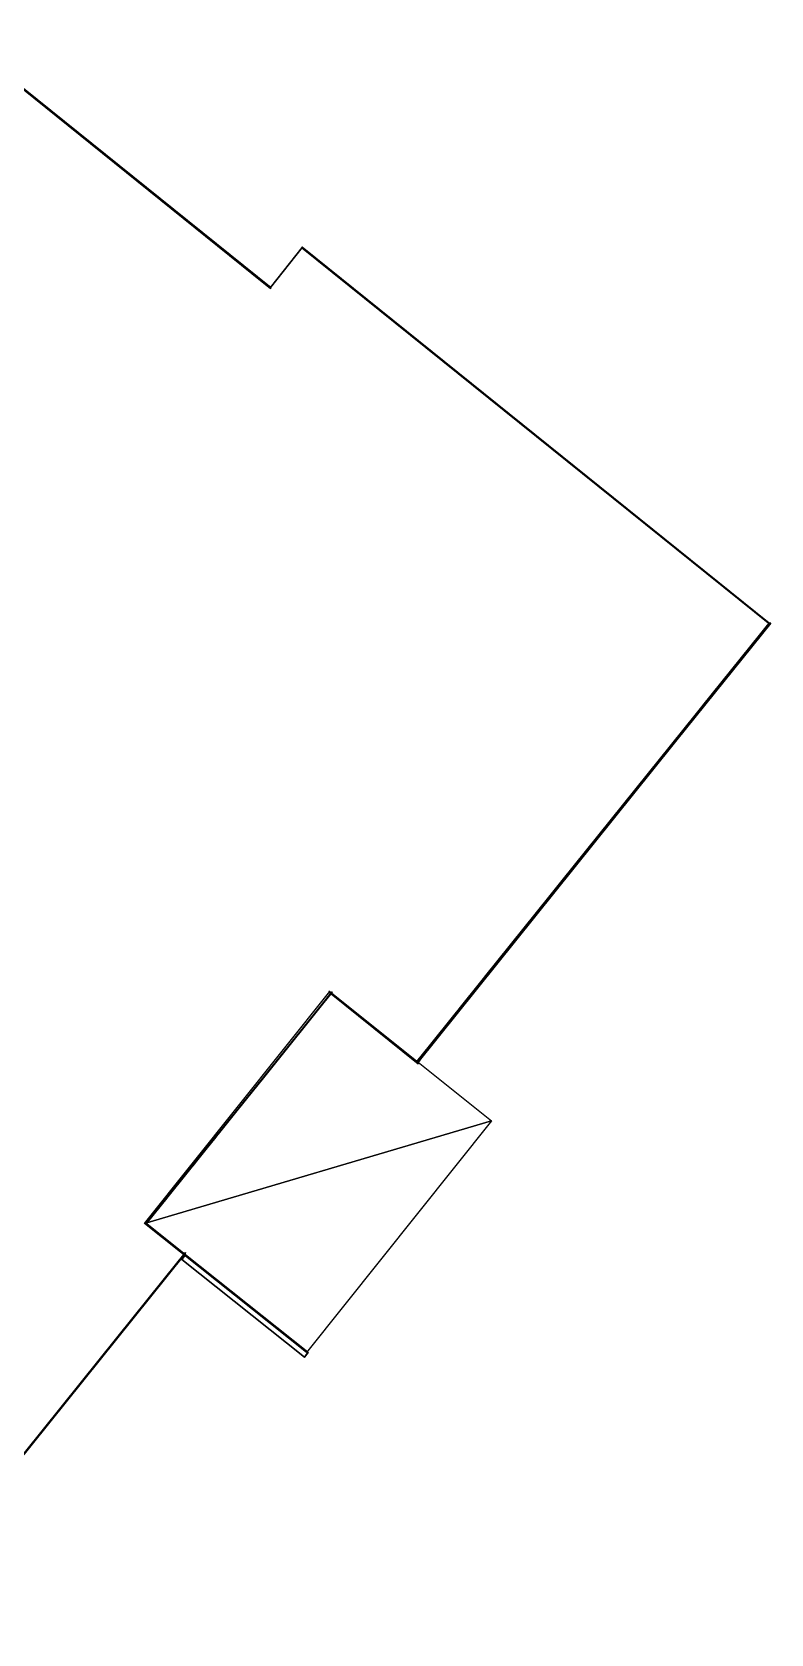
# Model space of a CAD drawing. Extents: x -96 to -36.1, y -16.1 to 43.4.
# Drawn here: x -60.1 to -36.1, y -13.6 to 38.5 of the extents above; entities that cross this region are included whole.
import ezdxf

# ---------------------------------------------------------------- set-up
doc = ezdxf.new("R2010")
doc.units = 0
doc.layers.get('0').update_dxf_attribs({"color": 254, "linetype": 'CONTINUOUS'})

msp = doc.modelspace()

# ---------------------------------------------------------------- meshes
at = {"color": 151}
mesh = msp.add_polyface(dxfattribs=at)
corners = [(-56.589, 33.595, 3.071), (-58.598, 35.206, 1.417), (-56.594, 33.589, 0.049), (-58.596, 35.209, 2.779), (-60.61, 36.83, 2.786), (-52.32, 30.15, -0.006), (-52.535, 30.323, 0.044), (-62.646, 38.46, 0.011), (-52.301, 30.162, 8.954), (-54.673, 32.043, 0.042), (-52.532, 30.327, 2.236), (-52.473, 30.288, 5.058), (-53.41, 31.034, 2.239), (-54.669, 32.049, 3.064), (-52.471, 30.292, 6.709), (-53.66, 31.249, 6.714), (-54.601, 32.006, 6.717), (-56.607, 33.621, 6.724), (-60.611, 36.827, 1.425), (-62.641, 38.483, 8.965), (-56.609, 33.618, 5.263), (-53.663, 31.246, 5.062), (-54.603, 32.003, 5.256), (-53.413, 31.03, 0.047)]
mesh.append_faces([[corners[k] for k in face] for face in [(0, 1, 2), (1, 0, 3), (3, 0, 4), (5, 6, 7), (6, 5, 8), (7, 6, 9), (6, 8, 10), (10, 8, 11), (10, 11, 12), (12, 11, 13), (13, 11, 0), (11, 8, 14), (14, 8, 15), (15, 8, 16), (16, 8, 17), (7, 18, 19), (18, 7, 2), (2, 7, 9), (18, 2, 1), (19, 18, 4), (19, 4, 0), (19, 0, 20), (20, 0, 21), (21, 0, 11), (20, 21, 22), (19, 20, 17), (19, 17, 8), (15, 22, 21), (22, 15, 16), (9, 23, 13), (23, 9, 6), (13, 23, 12)]], dxfattribs={"color": 151})
mesh = msp.add_polyface(dxfattribs=at)
corners = [(-52.318, 30.173, 8.959), (-52.333, 30.156, -0.022), (-51.296, 31.473, -0.003), (-51.292, 31.476, 8.958)]
mesh.append_faces([[corners[k] for k in face] for face in [(0, 1, 2), (0, 2, 3)]], dxfattribs={"color": 151})
mesh = msp.add_polyface(dxfattribs=at)
corners = [(-36.084, 19.228, 0.07), (-50.137, 30.538, 0.058), (-51.312, 31.483, 0.037), (-50.136, 30.539, 2.1), (-36.184, 19.318, 6.782), (-36.113, 19.264, 9.001), (-50.901, 31.155, 2.1), (-36.183, 19.319, 7.516), (-36.192, 19.326, 7.601), (-37.11, 20.064, 7.516), (-36.192, 19.326, 8.329), (-37.105, 20.061, 8.329), (-51.297, 31.484, 8.949), (-50.902, 31.153, 0.058), (-37.11, 20.063, 6.782), (-37.105, 20.061, 7.601)]
mesh.append_faces([[corners[k] for k in face] for face in [(0, 1, 2), (1, 0, 3), (3, 0, 4), (4, 0, 5), (3, 4, 6), (4, 5, 7), (7, 5, 8), (7, 8, 9), (8, 5, 10), (10, 5, 11), (11, 5, 12), (2, 13, 12), (13, 2, 1), (12, 13, 6), (12, 6, 14), (14, 6, 4), (12, 14, 9), (12, 9, 15), (15, 9, 8), (12, 15, 11)]], dxfattribs={"color": 151})
mesh = msp.add_polyface(dxfattribs=at)
corners = [(-47.524, 4.985, -0.1), (-47.467, 5.117, 6.779), (-47.585, 4.99, 8.979), (-47.171, 5.467, 4.748), (-36.052, 19.261, -0.032), (-46.171, 6.712, 4.748), (-46.178, 6.717, 6.355), (-46.075, 6.85, 6.788), (-45.998, 6.945, 6.77), (-46.078, 6.852, 7.481), (-46.054, 6.883, 7.585), (-46.057, 6.886, 8.34), (-45.403, 7.685, 6.77), (-45.351, 7.75, 6.753), (-45.406, 7.688, 7.52), (-45.407, 7.688, 7.594), (-45.41, 7.691, 8.327), (-45.358, 7.749, 7.612), (-44.758, 8.487, 6.753), (-44.709, 8.548, 6.779), (-44.762, 8.49, 7.525), (-44.111, 9.293, 6.779), (-44.073, 9.34, 6.775), (-44.115, 9.295, 7.503), (-44.112, 9.299, 7.59), (-44.115, 9.301, 8.331), (-43.459, 10.105, 6.775), (-43.385, 10.197, 6.81), (-43.462, 10.107, 7.516), (-43.43, 10.148, 7.572), (-42.85, 10.863, 6.81), (-42.781, 10.948, 6.783), (-42.853, 10.865, 7.485), (-42.831, 10.892, 7.573), (-42.835, 10.895, 8.348), (-42.186, 11.688, 6.783), (-42.132, 11.756, 6.801), (-42.189, 11.691, 7.511), (-42.186, 11.696, 7.616), (-42.189, 11.698, 8.319), (-41.553, 12.477, 6.802), (-41.483, 12.564, 6.789), (-41.556, 12.479, 7.511), (-41.544, 12.494, 7.616), (-41.548, 12.497, 8.325), (-40.903, 13.285, 6.789), (-40.795, 13.42, 6.87), (-40.906, 13.287, 7.493), (-40.903, 13.292, 7.604), (-40.906, 13.295, 8.326), (-40.841, 13.369, 7.591), (-40.304, 14.031, 6.87), (-40.2, 14.16, 6.79), (-40.307, 14.033, 7.425), (-40.261, 14.091, 7.592), (-40.264, 14.093, 8.301), (-39.604, 14.901, 6.79), (-39.523, 15.002, 6.784), (-39.608, 14.903, 7.505), (-39.608, 14.904, 7.598), (-39.611, 14.906, 8.307), (-39.531, 15, 7.598), (-38.967, 15.694, 6.784), (-38.909, 15.767, 6.79), (-38.97, 15.697, 7.493), (-38.966, 15.702, 7.598), (-38.97, 15.704, 8.301), (-38.325, 16.493, 6.79), (-38.263, 16.57, 6.784), (-38.328, 16.495, 7.5), (-37.68, 17.296, 6.784), (-37.58, 17.421, 6.877), (-37.683, 17.298, 7.5), (-37.683, 17.299, 7.598), (-37.686, 17.301, 8.32), (-37.602, 17.4, 7.598), (-37.089, 18.032, 6.877), (-37.091, 18.034, 7.42), (-36.969, 18.181, 6.784), (-37.038, 18.102, 7.599), (-37.041, 18.104, 8.302), (-36.207, 19.128, 6.784), (-36.21, 19.131, 7.494), (-36.203, 19.141, 7.605), (-36.206, 19.143, 8.321), (-47.466, 5.132, 8.335), (-36.113, 19.266, 9.047), (-47.47, 5.119, 7.516), (-47.463, 5.13, 7.612), (-46.644, 6.155, 8.34), (-46.701, 6.084, 8.335), (-46.695, 6.084, 7.516), (-46.641, 6.153, 7.585), (-45.997, 6.96, 8.327), (-46.002, 6.947, 7.52), (-45.994, 6.958, 7.594), (-45.361, 7.752, 8.327), (-44.774, 8.482, 8.327), (-44.716, 8.554, 8.331), (-44.713, 8.551, 7.503), (-44.713, 8.551, 7.59), (-44.064, 9.366, 8.335), (-44.076, 9.343, 7.516), (-44.06, 9.363, 7.603), (-43.433, 10.151, 8.348), (-43.477, 10.096, 8.335), (-42.777, 10.967, 8.319), (-42.785, 10.95, 7.511), (-42.774, 10.965, 7.616), (-42.139, 11.761, 8.325), (-42.135, 11.758, 7.511), (-42.136, 11.758, 7.616), (-41.486, 12.574, 8.325), (-41.486, 12.566, 7.493), (-41.483, 12.571, 7.604), (-40.844, 13.372, 8.301), (-40.202, 14.17, 8.307), (-40.203, 14.163, 7.505), (-40.199, 14.168, 7.598), (-39.534, 15.002, 8.301), (-38.908, 15.781, 8.32), (-38.912, 15.769, 7.499), (-38.905, 15.779, 7.598), (-38.336, 16.493, 8.32), (-38.262, 16.585, 8.32), (-38.266, 16.572, 7.5), (-38.259, 16.582, 7.598), (-37.605, 17.402, 8.302), (-36.971, 18.191, 8.32), (-36.972, 18.183, 7.494), (-36.968, 18.188, 7.605), (-37.582, 17.423, 7.42), (-38.333, 16.491, 7.598), (-39.526, 15.004, 7.493), (-40.798, 13.422, 7.425), (-43.388, 10.199, 7.485), (-45.354, 7.753, 7.525), (-44.77, 8.48, 7.612), (-43.473, 10.094, 7.603), (-46.588, 6.217, 7.481), (-46.585, 6.214, 6.788), (-47.178, 5.473, 6.355), (-46.692, 6.082, 6.779), (-46.698, 6.081, 7.612)]
mesh.append_faces([[corners[k] for k in face] for face in [(0, 1, 2), (1, 0, 3), (3, 0, 4), (3, 4, 5), (5, 4, 6), (6, 4, 7), (7, 4, 8), (7, 8, 9), (9, 8, 10), (10, 8, 11), (8, 4, 12), (12, 4, 13), (12, 13, 14), (14, 13, 15), (15, 13, 16), (16, 13, 17), (13, 4, 18), (18, 4, 19), (18, 19, 20), (19, 4, 21), (21, 4, 22), (21, 22, 23), (23, 22, 24), (24, 22, 25), (22, 4, 26), (26, 4, 27), (26, 27, 28), (28, 27, 29), (27, 4, 30), (30, 4, 31), (30, 31, 32), (32, 31, 33), (33, 31, 34), (31, 4, 35), (35, 4, 36), (35, 36, 37), (37, 36, 38), (38, 36, 39), (36, 4, 40), (40, 4, 41), (40, 41, 42), (42, 41, 43), (43, 41, 44), (41, 4, 45), (45, 4, 46), (45, 46, 47), (47, 46, 48), (48, 46, 49), (49, 46, 50), (46, 4, 51), (51, 4, 52), (51, 52, 53), (53, 52, 54), (54, 52, 55), (52, 4, 56), (56, 4, 57), (56, 57, 58), (58, 57, 59), (59, 57, 60), (60, 57, 61), (57, 4, 62), (62, 4, 63), (62, 63, 64), (64, 63, 65), (65, 63, 66), (63, 4, 67), (67, 4, 68), (67, 68, 69), (68, 4, 70), (70, 4, 71), (70, 71, 72), (72, 71, 73), (73, 71, 74), (74, 71, 75), (71, 4, 76), (76, 4, 77), (77, 4, 78), (77, 78, 79), (79, 78, 80), (78, 4, 81), (81, 4, 82), (82, 4, 83), (83, 4, 84), (2, 85, 86), (85, 2, 87), (87, 2, 1), (85, 87, 88), (86, 85, 89), (89, 85, 90), (89, 90, 91), (89, 91, 92), (86, 89, 11), (86, 11, 93), (93, 11, 94), (94, 11, 8), (93, 94, 95), (86, 93, 16), (86, 16, 96), (96, 16, 17), (86, 96, 97), (86, 97, 98), (98, 97, 20), (98, 20, 99), (99, 20, 19), (98, 99, 100), (86, 98, 25), (86, 25, 101), (101, 25, 102), (102, 25, 22), (101, 102, 103), (86, 101, 104), (104, 101, 105), (104, 105, 28), (104, 28, 29), (86, 104, 34), (86, 34, 106), (106, 34, 107), (107, 34, 31), (106, 107, 108), (86, 106, 109), (109, 106, 39), (109, 39, 110), (110, 39, 36), (109, 110, 111), (86, 109, 44), (86, 44, 112), (112, 44, 113), (113, 44, 41), (112, 113, 114), (86, 112, 49), (86, 49, 115), (115, 49, 50), (86, 115, 55), (86, 55, 116), (116, 55, 117), (117, 55, 52), (116, 117, 118), (86, 116, 60), (86, 60, 119), (119, 60, 61), (86, 119, 120), (120, 119, 66), (120, 66, 121), (121, 66, 63), (120, 121, 122), (86, 120, 123), (86, 123, 124), (124, 123, 69), (124, 69, 125), (125, 69, 68), (124, 125, 126), (86, 124, 74), (86, 74, 127), (127, 74, 75), (86, 127, 80), (86, 80, 128), (128, 80, 129), (129, 80, 78), (128, 129, 130), (86, 128, 84), (86, 84, 4), (82, 130, 129), (130, 82, 83), (75, 131, 79), (131, 75, 71), (79, 131, 77), (69, 122, 121), (122, 69, 132), (132, 69, 123), (72, 126, 125), (126, 72, 73), (61, 133, 65), (133, 61, 57), (65, 133, 64), (58, 118, 117), (118, 58, 59), (50, 134, 54), (134, 50, 46), (54, 134, 53), (47, 114, 113), (114, 47, 48), (42, 111, 110), (111, 42, 43), (37, 108, 107), (108, 37, 38), (29, 135, 33), (135, 29, 27), (33, 135, 32), (17, 136, 137), (136, 17, 13), (137, 136, 20), (137, 20, 97), (28, 103, 102), (103, 28, 138), (138, 28, 105), (23, 100, 99), (100, 23, 24), (14, 95, 94), (95, 14, 15), (92, 139, 10), (139, 92, 140), (10, 139, 9), (1, 141, 142), (141, 1, 3), (142, 141, 6), (142, 6, 140), (142, 140, 91), (91, 140, 92), (140, 6, 7), (91, 88, 87), (88, 91, 143), (143, 91, 90)]], dxfattribs={"color": 151})
mesh = msp.add_polyface(dxfattribs=at)
corners = [(-50.398, 7.261, 8.955), (-47.52, 4.939, 8.937), (-47.509, 4.952, -0.061), (-50.421, 7.3, -0.083)]
mesh.append_faces([[corners[k] for k in face] for face in [(0, 1, 2), (0, 2, 3)]], dxfattribs={"color": 151})
mesh = msp.add_polyface(dxfattribs=at)
corners = [(-45.135, 3.086, -0.046), (-51.155, -4.45, -0.014), (-56.415, -0.248, 0.02), (-50.395, 7.288, -0.011)]
mesh.append_faces([[corners[k] for k in face] for face in [(0, 1, 2), (0, 2, 3)]], dxfattribs={"color": 151})
mesh = msp.add_polyface(dxfattribs=at)
corners = [(-54.853, 1.628, 3.539), (-54.84, 1.644, 3.46), (-54.133, 2.525, 3.539), (-54.854, 1.628, 2.639), (-54.133, 2.525, 3.46), (-54.84, 1.645, 2.739), (-54.12, 2.542, 2.639), (-54.133, 2.525, 2.739), (-54.121, 2.538, 4.368), (-54.851, 1.625, 7.512), (-54.115, 2.541, 7.611), (-54.855, 1.62, 7.606), (-54.101, 2.56, 7.517), (-54.852, 1.625, 6.805), (-54.848, 1.63, 6.716), (-54.101, 2.56, 6.809), (-54.853, 1.627, 4.267), (-54.12, 2.537, 6.721), (-54.121, 2.543, 0.124), (-54.85, 1.631, 4.364), (-54.132, 2.524, 4.267), (-56.303, -0.173, 0.058), (-56.361, -0.246, 0.02), (-50.318, 7.277, 0.04), (-55.678, 0.605, 0.085), (-54.904, 1.568, 0.116), (-54.085, 2.588, 0.11), (-54.855, 1.629, 0.124), (-54.084, 2.586, 2.639), (-56.368, -0.265, 8.948), (-56.296, -0.175, 8.309), (-50.325, 7.259, 8.968), (-55.69, 0.581, 8.323), (-54.061, 2.608, 8.346), (-54.115, 2.541, 8.342), (-54.075, 2.592, 7.517)]
mesh.append_faces([[corners[k] for k in face] for face in [(0, 1, 2), (1, 0, 3), (2, 1, 4), (3, 5, 1), (5, 3, 6), (5, 6, 7), (7, 6, 8), (9, 10, 11), (10, 9, 12), (13, 14, 15), (14, 13, 16), (15, 14, 17), (15, 17, 8), (15, 8, 6), (15, 6, 18), (16, 19, 14), (19, 16, 20), (19, 20, 8), (8, 20, 2), (8, 2, 4), (8, 4, 7), (21, 22, 23), (21, 23, 24), (25, 26, 27), (16, 27, 0), (0, 27, 3), (27, 26, 18), (18, 26, 15), (15, 26, 28), (29, 30, 31), (31, 30, 32), (33, 34, 10), (33, 10, 12), (33, 12, 15), (35, 15, 28)]], dxfattribs={"color": 151})
mesh = msp.add_polyface(dxfattribs=at)
corners = [(-55.678, 0.605, 0.085), (-50.318, 7.277, 0.04), (-55.609, 0.691, 0.115), (-54.904, 1.568, 0.116), (-54.085, 2.588, 0.11), (-53.307, 3.557, 0.095), (-53.356, 3.496, 0.11), (-53.341, 3.509, 4.332), (-53.335, 3.513, 6.799), (-50.325, 7.259, 8.968), (-55.69, 0.581, 8.323), (-55.619, 0.669, 8.313), (-54.855, 1.62, 8.337), (-54.061, 2.608, 8.346), (-54.101, 2.56, 6.809), (-54.075, 2.592, 7.517), (-54.084, 2.586, 2.639), (-54.078, 2.591, 4.253), (-53.287, 3.572, 8.339), (-53.348, 3.496, 8.346), (-53.348, 3.497, 7.621), (-53.335, 3.513, 7.517), (-53.301, 3.556, 6.737), (-53.305, 3.556, 2.624), (-54.079, 2.592, 3.532), (-54.075, 2.598, 2.724), (-53.354, 3.495, 2.639), (-54.074, 2.597, 3.453), (-53.359, 3.489, 2.724), (-53.354, 3.494, 3.531), (-54.062, 2.608, 7.621), (-54.062, 2.608, 6.736), (-54.075, 2.592, 6.799), (-53.34, 3.508, 6.737), (-54.064, 2.609, 4.332), (-53.353, 3.494, 4.253), (-53.358, 3.489, 3.453)]
mesh.append_faces([[corners[k] for k in face] for face in [(0, 1, 2), (2, 1, 3), (4, 5, 6), (6, 5, 7), (7, 5, 8), (9, 10, 11), (9, 11, 12), (13, 14, 15), (15, 16, 17), (18, 19, 20), (18, 20, 21), (18, 21, 8), (22, 8, 23), (16, 24, 17), (24, 16, 25), (25, 16, 26), (24, 25, 27), (25, 26, 28), (28, 26, 29), (15, 30, 13), (30, 15, 21), (30, 21, 20), (31, 8, 32), (8, 31, 33), (8, 33, 7), (17, 32, 15), (32, 17, 34), (34, 17, 35), (32, 34, 31), (34, 35, 7), (7, 35, 29), (7, 29, 26), (7, 26, 6), (27, 29, 24), (29, 27, 36), (29, 36, 28)]], dxfattribs={"color": 151})
mesh = msp.add_polyface(dxfattribs=at)
corners = [(-54.904, 1.568, 0.116), (-50.318, 7.277, 0.04), (-54.085, 2.588, 0.11), (-53.307, 3.557, 0.095), (-53.335, 3.513, 6.799), (-53.305, 3.556, 2.624), (-52.564, 4.482, 0.095), (-52.519, 4.538, 0.102), (-52.552, 4.488, 6.785), (-50.325, 7.259, 8.968), (-54.855, 1.62, 8.337), (-54.115, 2.541, 8.342), (-54.061, 2.608, 8.346), (-53.348, 3.496, 8.346), (-53.287, 3.572, 8.339), (-53.301, 3.556, 6.737), (-52.508, 4.541, 8.312), (-52.56, 4.476, 8.34), (-52.561, 4.477, 7.6), (-52.552, 4.488, 7.538), (-53.302, 3.557, 4.353), (-53.286, 3.577, 4.239), (-52.576, 4.462, 4.353), (-53.296, 3.567, 3.453), (-52.566, 4.474, 4.239), (-53.296, 3.567, 2.717), (-52.562, 4.481, 2.624), (-52.571, 4.47, 2.717), (-52.566, 4.475, 3.539), (-53.287, 3.572, 7.538), (-53.287, 3.572, 7.6), (-53.288, 3.572, 6.785), (-52.574, 4.461, 6.737), (-53.287, 3.578, 3.539), (-52.571, 4.469, 3.453)]
mesh.append_faces([[corners[k] for k in face] for face in [(0, 1, 2), (2, 1, 3), (4, 3, 5), (6, 7, 8), (9, 10, 11), (9, 11, 12), (9, 12, 13), (14, 4, 15), (16, 17, 18), (16, 18, 19), (20, 21, 22), (21, 20, 23), (22, 21, 24), (5, 20, 15), (20, 5, 25), (25, 5, 26), (20, 25, 23), (25, 26, 27), (27, 26, 28), (29, 18, 30), (18, 29, 19), (15, 30, 14), (30, 15, 31), (31, 15, 32), (30, 31, 29), (31, 32, 8), (8, 32, 22), (8, 22, 24), (8, 24, 28), (8, 28, 26), (8, 26, 6), (23, 33, 21), (33, 23, 34), (33, 34, 28), (28, 34, 27)]], dxfattribs={"color": 151})
mesh = msp.add_polyface(dxfattribs=at)
corners = [(-52.517, 4.536, 2.66), (-51.792, 5.439, 2.724), (-52.531, 4.52, 2.724), (-51.792, 5.439, 2.66), (-52.514, 4.536, 6.73), (-51.782, 5.446, 6.806), (-52.514, 4.536, 6.806), (-51.774, 5.457, 6.73), (-51.778, 5.451, 7.607), (-52.513, 4.536, 7.524), (-52.509, 4.541, 7.607), (-52.508, 4.541, 8.312), (-51.782, 5.446, 7.524), (-52.521, 4.53, 4.267), (-52.515, 4.537, 4.353), (-51.787, 5.444, 4.267), (-51.775, 5.458, 4.353), (-51.787, 5.444, 3.524), (-52.53, 4.519, 3.446), (-52.521, 4.53, 3.524), (-51.792, 5.439, 3.446), (-51.794, 5.44, 0.102), (-53.307, 3.557, 0.095), (-50.318, 7.277, 0.04), (-52.564, 4.482, 0.095), (-52.519, 4.538, 0.102), (-52.552, 4.488, 6.785), (-51.718, 5.535, 0.088), (-50.325, 7.259, 8.968), (-53.348, 3.496, 8.346), (-53.287, 3.572, 8.339), (-52.56, 4.476, 8.34), (-52.552, 4.488, 7.538), (-51.73, 5.51, 8.34), (-51.777, 5.451, 8.312)]
mesh.append_faces([[corners[k] for k in face] for face in [(0, 1, 2), (1, 0, 3), (4, 5, 6), (5, 4, 7), (5, 7, 8), (9, 10, 11), (10, 9, 12), (10, 12, 8), (8, 12, 5), (13, 14, 9), (14, 13, 15), (9, 14, 6), (6, 14, 4), (14, 15, 16), (16, 15, 17), (18, 19, 13), (19, 18, 20), (19, 20, 17), (17, 20, 1), (17, 1, 3), (17, 3, 21), (22, 23, 24), (24, 23, 25), (26, 25, 2), (26, 2, 18), (2, 25, 0), (25, 27, 21), (28, 29, 30), (28, 30, 31), (28, 31, 11), (11, 32, 26), (11, 26, 9), (9, 26, 18), (9, 18, 13), (33, 11, 34), (33, 34, 8)]], dxfattribs={"color": 151})
mesh = msp.add_polyface(dxfattribs=at)
corners = [(-51.721, 5.522, 7.531), (-51.081, 6.319, 7.608), (-51.73, 5.511, 7.607), (-51.068, 6.335, 7.532), (-51.739, 5.5, 6.716), (-51.73, 5.51, 8.34), (-51.722, 5.522, 6.799), (-51.086, 6.314, 6.716), (-51.069, 6.335, 6.799), (-51.087, 6.315, 4.36), (-51.747, 5.494, 4.274), (-51.741, 5.501, 4.36), (-51.089, 6.313, 4.274), (-51.089, 6.313, 3.553), (-51.734, 5.511, 3.431), (-51.747, 5.494, 3.553), (-51.094, 6.308, 3.431), (-51.094, 6.308, 2.731), (-51.717, 5.534, 2.196), (-51.734, 5.511, 2.731), (-50.378, 7.2, 2.195), (-51.036, 6.381, 2.738), (-51.045, 6.369, 3.524), (-52.519, 4.538, 0.102), (-50.318, 7.277, 0.04), (-51.718, 5.535, 0.088), (-51.794, 5.44, 0.102), (-51.787, 5.444, 3.524), (-51.775, 5.458, 4.353), (-50.325, 7.259, 8.968), (-52.508, 4.541, 8.312), (-51.778, 5.451, 7.607), (-51.774, 5.457, 6.73), (-51.033, 6.377, 8.347), (-51.081, 6.318, 8.34)]
mesh.append_faces([[corners[k] for k in face] for face in [(0, 1, 2), (1, 0, 3), (4, 2, 5), (2, 4, 6), (6, 4, 7), (2, 6, 0), (6, 7, 8), (8, 7, 9), (10, 11, 4), (11, 10, 12), (11, 12, 9), (9, 12, 13), (14, 13, 15), (13, 14, 16), (13, 16, 17), (18, 17, 19), (17, 18, 20), (17, 21, 13), (13, 21, 9), (9, 22, 8), (23, 24, 25), (26, 25, 27), (27, 25, 28), (28, 25, 15), (28, 15, 10), (15, 25, 19), (15, 19, 14), (19, 25, 18), (29, 30, 5), (5, 31, 32), (5, 32, 28), (5, 28, 4), (4, 28, 10), (33, 34, 1), (33, 1, 3)]], dxfattribs={"color": 151})
mesh = msp.add_polyface(dxfattribs=at)
corners = [(-51.094, 6.308, 2.731), (-50.378, 7.2, 2.195), (-51.036, 6.381, 2.738), (-51.087, 6.315, 4.36), (-51.045, 6.369, 3.524), (-51.069, 6.335, 6.799), (-51.044, 6.369, 4.296), (-51.036, 6.38, 3.446), (-50.405, 7.166, 2.738), (-50.387, 7.188, 3.524), (-51.038, 6.373, 6.799), (-50.372, 7.202, 6.827), (-51.038, 6.373, 6.827), (-50.359, 7.218, 6.799), (-50.363, 7.213, 7.601), (-51.718, 5.535, 0.088), (-50.318, 7.277, 0.04), (-50.38, 7.201, 0.088), (-50.361, 7.219, 4.347), (-50.325, 7.259, 8.968), (-51.73, 5.51, 8.34), (-51.081, 6.318, 8.34), (-51.033, 6.377, 8.347), (-51.068, 6.335, 7.532), (-51.038, 6.372, 7.538), (-50.363, 7.212, 8.347), (-51.034, 6.378, 7.601), (-50.372, 7.202, 7.539), (-51.04, 6.374, 4.347), (-50.386, 7.188, 4.296), (-50.405, 7.166, 3.446)]
mesh.append_faces([[corners[k] for k in face] for face in [(0, 1, 2), (3, 2, 4), (5, 4, 6), (4, 2, 7), (2, 1, 8), (8, 1, 9), (10, 11, 12), (11, 10, 13), (11, 13, 14), (15, 16, 17), (17, 16, 18), (18, 16, 19), (19, 20, 21), (19, 21, 22), (22, 23, 5), (22, 5, 24), (24, 5, 6), (19, 22, 25), (19, 25, 14), (19, 14, 13), (19, 13, 18), (24, 26, 22), (26, 24, 27), (26, 27, 14), (14, 27, 11), (6, 12, 24), (12, 6, 28), (28, 6, 29), (12, 28, 10), (28, 29, 18), (18, 29, 9), (18, 9, 1), (18, 1, 17), (7, 9, 4), (9, 7, 30), (9, 30, 8)]], dxfattribs={"color": 151})
mesh = msp.add_polyface(dxfattribs=at)
corners = [(-55.619, 0.669, 7.491), (-54.917, 1.544, 7.621), (-55.619, 0.669, 7.621), (-54.898, 1.567, 7.491), (-55.616, 0.674, 6.71), (-54.899, 1.567, 6.805), (-55.619, 0.67, 6.804), (-54.888, 1.581, 6.71), (-55.617, 0.675, 4.362), (-55.603, 0.694, 4.267), (-54.889, 1.582, 4.362), (-55.607, 0.69, 3.433), (-54.897, 1.573, 4.267), (-54.897, 1.573, 3.546), (-55.603, 0.694, 3.545), (-54.901, 1.568, 3.433), (-54.901, 1.569, 2.736), (-55.607, 0.69, 2.624), (-55.607, 0.69, 2.735), (-54.903, 1.567, 2.624), (-54.904, 1.568, 0.116), (-55.672, 0.609, 2.607), (-55.609, 0.691, 0.115), (-55.619, 0.669, 8.313), (-54.855, 1.629, 0.124), (-54.855, 1.62, 7.606), (-54.855, 1.62, 8.337), (-54.852, 1.625, 6.805), (-54.851, 1.625, 7.512), (-54.853, 1.627, 4.267), (-54.916, 1.543, 8.313)]
mesh.append_faces([[corners[k] for k in face] for face in [(0, 1, 2), (1, 0, 3), (4, 5, 6), (5, 4, 7), (8, 9, 10), (9, 8, 11), (10, 9, 12), (10, 12, 13), (11, 14, 9), (14, 11, 15), (14, 15, 13), (13, 15, 16), (17, 18, 11), (18, 17, 19), (18, 19, 16), (16, 19, 20), (21, 22, 8), (21, 8, 6), (23, 0, 2), (6, 8, 4), (8, 22, 17), (8, 17, 11), (20, 24, 16), (16, 24, 13), (13, 24, 10), (10, 24, 25), (10, 25, 26), (25, 24, 27), (25, 27, 28), (27, 24, 29), (26, 23, 30), (26, 30, 1), (26, 1, 3), (26, 3, 5), (26, 5, 7), (26, 7, 10)]], dxfattribs={"color": 151})
mesh = msp.add_polyface(dxfattribs=at)
corners = [(-56.299, -0.173, 4.25), (-56.288, -0.16, 4.364), (-56.287, -0.161, 6.725), (-55.689, 0.586, 4.251), (-55.7, 0.572, 4.358), (-55.695, 0.576, 6.795), (-55.69, 0.581, 7.62), (-56.302, -0.176, 3.4), (-56.302, -0.176, 3.533), (-56.303, -0.177, 2.747), (-55.69, 0.586, 3.523), (-55.683, 0.595, 3.403), (-56.303, -0.177, 2.597), (-55.683, 0.595, 2.743), (-55.672, 0.609, 2.607), (-56.296, -0.174, 7.48), (-56.297, -0.174, 7.59), (-55.695, 0.575, 7.488), (-56.296, -0.175, 8.309), (-56.297, -0.173, 6.811), (-55.699, 0.571, 6.72), (-56.361, -0.246, 0.02), (-56.303, -0.173, 0.058), (-55.678, 0.605, 0.085), (-55.609, 0.691, 0.115), (-55.619, 0.67, 6.804), (-55.619, 0.669, 7.491), (-55.619, 0.669, 8.313), (-56.368, -0.265, 8.948), (-55.69, 0.581, 8.323)]
mesh.append_faces([[corners[k] for k in face] for face in [(0, 1, 2), (1, 0, 3), (1, 3, 4), (4, 3, 5), (5, 3, 6), (7, 8, 9), (8, 7, 10), (10, 7, 11), (12, 13, 9), (13, 12, 14), (15, 6, 16), (6, 15, 17), (6, 17, 5), (0, 18, 8), (18, 0, 16), (16, 0, 15), (15, 0, 19), (19, 0, 2), (19, 2, 5), (5, 2, 20), (5, 20, 4), (21, 12, 9), (12, 21, 22), (23, 24, 14), (14, 25, 26), (14, 26, 27), (18, 28, 21), (18, 21, 9), (18, 9, 8), (27, 29, 6), (27, 6, 3), (27, 3, 10), (27, 10, 11), (27, 11, 13), (27, 13, 14)]], dxfattribs={"color": 151})
mesh = msp.add_polyface(dxfattribs=at)
corners = [(-55.115, -1.269, 9.054), (-55.139, -1.228, 0.007), (-56.391, -0.219, 0.01), (-56.354, -0.27, 9.065)]
mesh.append_faces([[corners[k] for k in face] for face in [(0, 1, 2), (0, 2, 3)]], dxfattribs={"color": 151})
mesh = msp.add_polyface(dxfattribs=at)
corners = [(-65.04, -13.582, 4.059), (-63.987, -12.282, 6.353), (-63.985, -12.284, 7.503), (-61.424, -9.087, 3.733), (-60.319, -7.712, 3.429), (-63.021, -11.082, 6.353), (-61.42, -9.09, 5.8), (-60.816, -8.331, 3.733), (-65.035, -13.596, 9.173), (-65.047, -13.596, 5.475), (-55.113, -1.263, 9.176), (-63.019, -11.083, 7.503), (-60.812, -8.334, 5.8), (-57.32, -3.974, 0.831), (-55.321, -1.486, 0.011), (-55.085, -1.193, 0.068), (-55.102, -1.25, 9.17), (-55.098, -1.237, 7.259)]
mesh.append_faces([[corners[k] for k in face] for face in [(0, 1, 2), (1, 0, 3), (3, 0, 4), (1, 3, 5), (5, 3, 6), (3, 4, 7), (0, 8, 9), (8, 0, 2), (8, 2, 10), (10, 2, 11), (10, 11, 5), (10, 5, 6), (10, 6, 12), (10, 12, 7), (10, 7, 4), (10, 4, 13), (10, 13, 14), (10, 14, 15), (10, 15, 16), (16, 15, 17)]], dxfattribs={"color": 151})
mesh = msp.add_polyface(dxfattribs=at)
corners = [(-55.08, -1.275, -0.018), (-51.099, -4.442, 0.018), (-55.083, -1.274, 0.487), (-51.103, -4.44, 0.523), (-55.201, -1.427, -0.018), (-51.22, -4.593, 0.017), (-55.204, -1.426, 0.487), (-51.224, -4.592, 0.523)]
mesh.append_faces([[corners[k] for k in face] for face in [(0, 1, 3, 2), (0, 1, 5, 4), (1, 3, 7, 5), (2, 3, 7, 6), (2, 0, 4, 6), (4, 5, 7, 6)]], dxfattribs={"color": 151})

doc.saveas('drawing.dxf')
